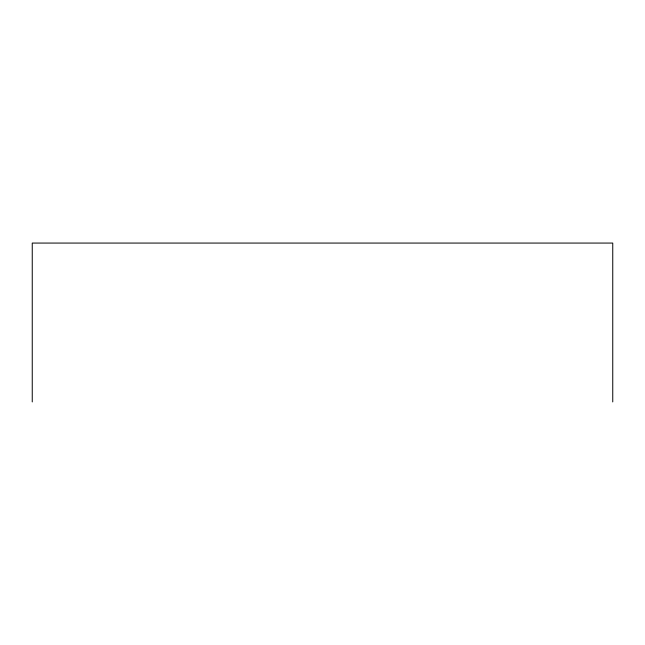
<?xml version="1.0" encoding="UTF-8"?>
<svg xmlns="http://www.w3.org/2000/svg" width="645" height="645" viewBox="0 0 645 645"><rect width="100%" height="100%" fill="white"/><g stroke="black" fill="none" stroke-linecap="round" stroke-linejoin="round"><path stroke-width="0.97" d="M612.75 401.932L612.75 243.068L32.25 243.068L32.25 401.932"/></g></svg>
